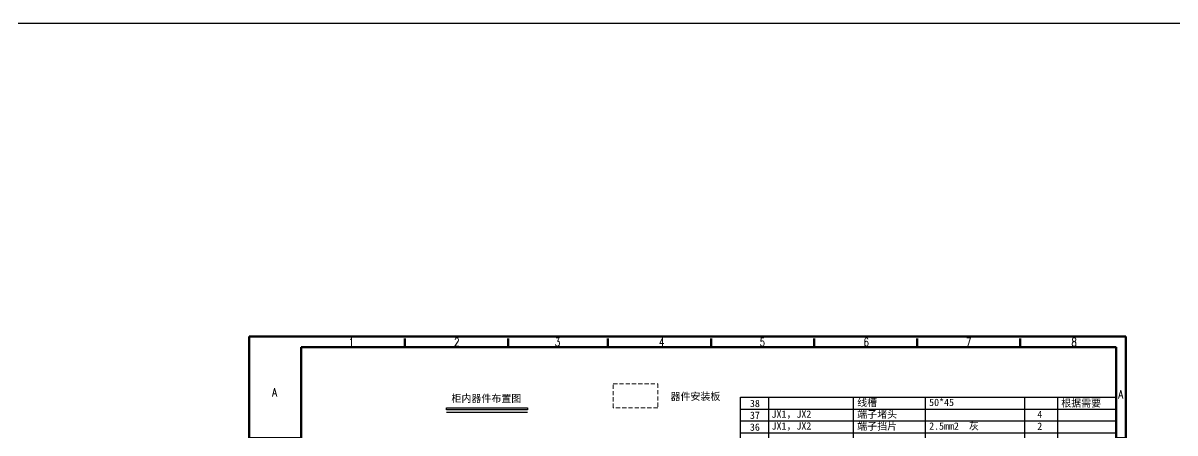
# Model space of a CAD drawing. Header units: millimetres. Extents: x 351 to 10319, y -5939 to 5511.
# Drawn here: x 2831 to 3382, y -5030 to -4833 of the extents above; entities that cross this region are included whole.
import ezdxf
from ezdxf.enums import TextEntityAlignment as Align

# ---------------------------------------------------------------- set-up
doc = ezdxf.new("R2010")
doc.units = ezdxf.units.MM
doc.linetypes.add('DASHED', pattern=[0.75, 0.5, -0.25])
doc.layers.add('40', color=7, linetype='Continuous')
doc.layers.add('41', color=7, linetype='Continuous')
doc.styles.add('HZ', font='txt.shx', dxfattribs={"width": 0.65, "bigfont": 'hztxt.shx'})
doc.styles.add('song', font='SimSun.ttf', dxfattribs={"width": 0.65})
doc.styles.add('仿宋', font='SIMFANG.TTF', dxfattribs={"width": 0.65})

# ---------------------------------------------------------------- blocks, each defined once
blk = doc.blocks.new('A3图框')
at = {"color": 0, "lineweight": 50}
for p, q in [((167.91, 122.87), (-252.09, 122.87)), ((-177.45, 121.9), (-177.45, 117.9)), ((-128.08, 121.9), (-128.08, 117.9)), ((-80.2, 121.9), (-80.2, 117.9)), ((-30.83, 121.9), (-30.83, 117.9)), ((18.54, 121.9), (18.54, 117.9)), ((67.91, 121.9), (67.91, 117.9)), ((117.28, 121.9), (117.28, 117.9)), ((-227.09, 74.21), (-252.09, 74.21)), ((167.91, 74.21), (163.31, 74.21)), ((-227.09, 24.55), (-252.09, 24.55)), ((167.91, 24.55), (163.31, 24.55)), ((-227.09, -25.11), (-252.09, -25.11)), ((167.48, -25.11), (163.31, -25.11)), ((-227.09, -74.77), (-252.09, -74.77)), ((167.91, -74.77), (163.31, -74.77)), ((-227.09, -124.43), (-252.09, -124.43)), ((167.91, -124.43), (163.31, -124.43)), ((-177.45, -169.13), (-177.45, -174.09)), ((-128.08, -169.13), (-128.08, -174.09)), ((-78.71, -169.13), (-78.71, -174.09)), ((-29.34, -169.13), (-29.34, -174.09)), ((20.03, -169.13), (20.03, -174.09)), ((69.4, -169.13), (69.4, -174.09)), ((118.77, -169.13), (118.77, -174.09)), ((167.91, -174.13), (-252.08, -174.13))]:
    blk.add_line(p, q, dxfattribs=at)
at = {"lineweight": 20}
blk.add_line((106.31, -155.13), (106.31, -169.13), dxfattribs=at)
at = {"layer": '40', "color": 0, "lineweight": 50}
for p, q in [((163.31, 117.86), (-227.09, 117.86)), ((163.31, -169.13), (163.31, 117.86)), ((-16.69, -134.13), (163.31, -134.13)), ((-16.69, -169.13), (-16.69, -134.13)), ((-2.69, -169.13), (-2.69, -134.13)), ((25.31, -162.13), (25.31, -134.13)), ((49.31, -169.13), (49.31, -134.13)), ((120.31, -162.13), (120.31, -134.13)), ((-16.69, -141.13), (49.31, -141.13)), ((-16.69, -148.13), (49.31, -148.13)), ((-16.69, -155.13), (163.31, -155.13)), ((63.31, -169.13), (63.31, -155.13)), ((63.31, -169.13), (63.31, -155.13)), ((120.31, -162.13), (120.31, -155.13)), ((-16.69, -162.13), (163.31, -162.13)), ((-227.09, -169.13), (163.31, -169.13))]:
    blk.add_line(p, q, dxfattribs=at)
at = {"layer": '41', "color": 0, "lineweight": 50}
for p, q in [((-252.09, 122.87), (-252.09, -174.13)), ((167.91, 122.87), (167.91, -174.13)), ((-227.09, 117.86), (-227.09, -169.13))]:
    blk.add_line(p, q, dxfattribs=at)
at = {"color": 0, "lineweight": 50, "style": 'HZ', "width": 0.75}
for s, p in [('1', (-204.46, 118.25)), ('2', (-153.9, 118.25)), ('3', (-105.64, 118.25)), ('4', (-55.8, 118.25)), ('5', (-7.53, 118.25)), ('6', (42.26, 118.25)), ('7', (91.29, 118.25)), ('8', (141.81, 118.25)), ('A', (-241.05, 94.13)), ('A', (164.3, 93.18)), ('B', (-241.05, 51.84)), ('B', (164.3, 50.89)), ('C', (-241.05, 1.29)), ('C', (164.68, 0.34)), ('D', (-241.05, -47.19)), ('D', (164.68, -48.14)), ('E', (-241.05, -97.74)), ('E', (164.68, -98.68)), ('F', (-241.05, -147.25)), ('F', (164.68, -148.2)), ('1', (-204.46, -173.57)), ('2', (-153.9, -173.57)), ('3', (-105.64, -173.57)), ('4', (-54.31, -173.57)), ('5', (-6.05, -173.57)), ('6', (43.75, -173.57)), ('7', (92.78, -173.57)), ('8', (141.81, -173.57))]:
    blk.add_text(s, height=4, dxfattribs=at).set_placement(p)
at = {"layer": '41', "color": 0, "lineweight": 20, "style": '仿宋', "width": 0.65}
for s, p in [('批准', (-13.37, -138.93)), ('审核', (-13.37, -145.93)), ('设计', (-13.37, -152.93)), ('制图', (-13.37, -159.93)), ('比例', (52.97, -160.27)), ('日期', (109.97, -160.27)), ('文件名', (-14.32, -167.16)), ('工程图号', (49.8, -167.15)), ('共     页', (110.85, -166.78)), ('第     页', (144.15, -166.64))]:
    blk.add_text(s, height=3.5, dxfattribs=at).set_placement(p)

msp = doc.modelspace()

# ---------------------------------------------------------------- linework, layer by layer
at = {"color": 0}
for p, q in [((3174.334, -5240.379), (3174.334, -5012.449)), ((3174.334, -5012.449), (3354.072, -5012.449)), ((3187.851, -5126.254), (3187.851, -5012.449)), ((3228.368, -5160.01), (3228.368, -5012.449)), ((3262.972, -5160.01), (3262.972, -5012.449)), ((3310.441, -5126.254), (3310.441, -5012.449)), ((3326.258, -5126.254), (3326.258, -5012.449)), ((3033.536, -5019.515), (3072.257, -5019.515)), ((3174.334, -5018.124), (3354.072, -5018.124)), ((3174.334, -5023.8), (3354.072, -5023.8)), ((3174.334, -5023.8), (3354.072, -5023.8)), ((3174.334, -5023.8), (3354.072, -5023.8)), ((3174.334, -5029.475), (3354.072, -5029.475))]:
    msp.add_line(p, q, dxfattribs=at)
msp.add_lwpolyline([(2031.384, -4833.095), (7052.34, -4833.095), (7052.34, -5939.234), (2031.384, -5939.234)], close=True)
msp.add_lwpolyline([(3033.536, -5017.457), (3072.257, -5017.457), (3072.257, -5018.455), (3033.536, -5018.455)], close=True, dxfattribs=at)
at = {"layer": '40', "linetype": 'DASHED', "lineweight": 20, "ltscale": 4}
msp.add_lwpolyline([(3113.333, -5006.007), (3134.632, -5006.007), (3134.632, -5017.451), (3113.333, -5017.451)], close=True, dxfattribs=at)

# ---------------------------------------------------------------- block references
at = {"layer": '40', "lineweight": 20, "ltscale": 10}
msp.add_blockref('A3图框', (3191.023, -5106.249), dxfattribs=at)

# ---------------------------------------------------------------- texts
at = {"color": 0, "style": 'song'}
for s, p in [('器件安装板', (3152.727, -5013.797)), ('4', (3317.68, -5022.43)), ('2', (3317.68, -5028.105))]:
    msp.add_text(s, height=3.5, dxfattribs=at).set_placement(p, align=Align.CENTER)
for s, p in [('柜内器件布置图', (3035.875, -5014.742)), ('38', (3178.826, -5017.152)), ('线槽', (3230.221, -5016.706)), ('50*45', (3264.675, -5016.647)), ('根据需要', (3327.962, -5016.986)), ('37', (3178.826, -5022.827)), ('JX1，JX2', (3189.181, -5022.271)), ('端子堵头', (3230.221, -5022.382)), ('36', (3178.826, -5028.503)), ('JX1，JX2', (3189.181, -5027.947)), ('端子挡片', (3230.221, -5028.057)), ('2.5mm2  灰', (3264.675, -5027.997))]:
    msp.add_text(s, height=3.5, dxfattribs=at).set_placement(p)

doc.saveas('drawing.dxf')
